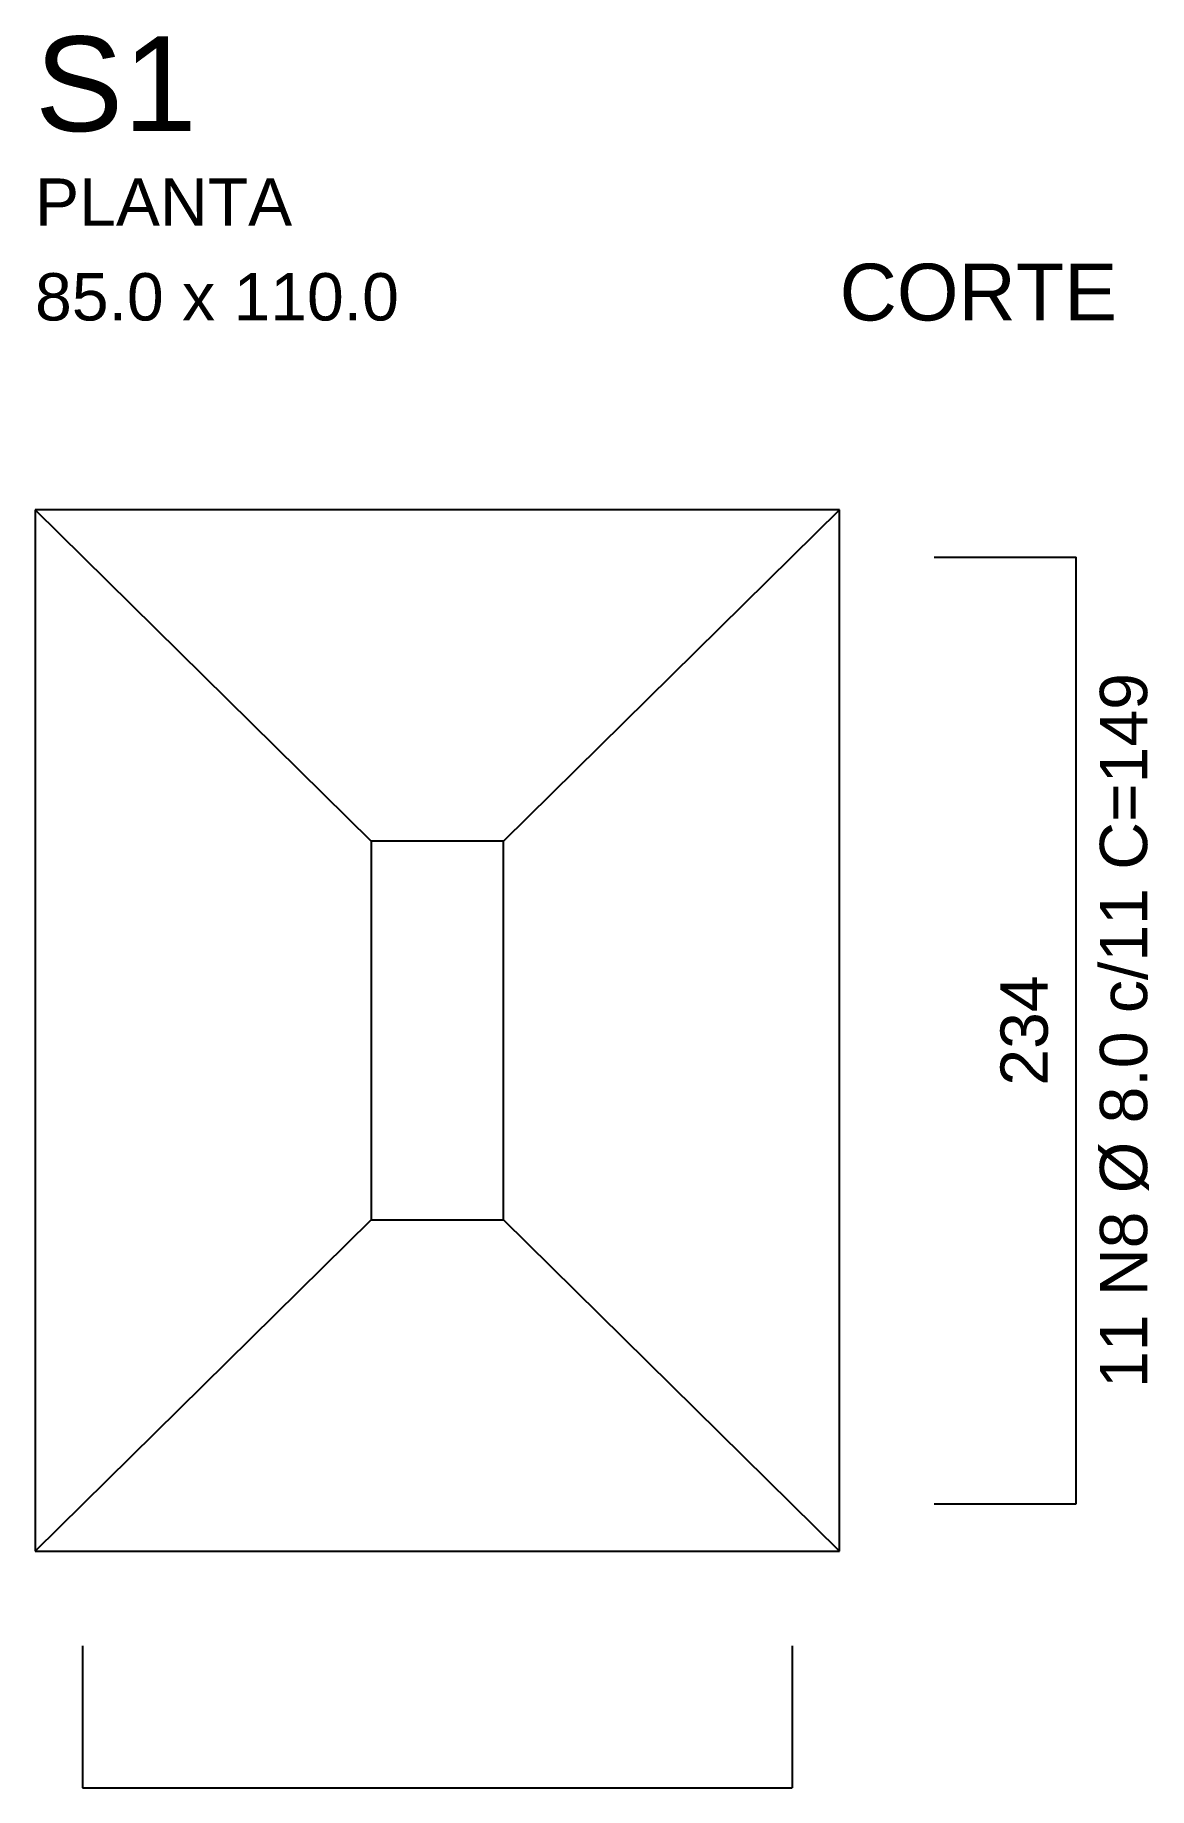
# Model space of a CAD drawing. Header units: metres. Extents: x 1 to 2.18, y 0.75 to 2.6.
import ezdxf
from ezdxf.enums import TextEntityAlignment as Align

# ---------------------------------------------------------------- set-up
doc = ezdxf.new("R2010")
doc.units = ezdxf.units.M
doc.layers.add('STRUCT_FOOTING_0', color=3, linetype='Continuous')
doc.layers.add('STRUCT_FOOTING_3', color=5, linetype='Continuous')
doc.styles.add('SubTitleFooting', font='Arial.ttf')
doc.styles.add('TitleFooting', font='Arial.ttf')

msp = doc.modelspace()

# ---------------------------------------------------------------- linework, layer by layer
at = {"layer": 'STRUCT_FOOTING_0'}
for p, q in [((1.85, 2.1), (1, 2.1)), ((1, 2.1), (1, 1)), ((1, 2.1), (1.355, 1.75)), ((1.85, 2.1), (1.495, 1.75)), ((1.85, 1), (1.85, 2.1)), ((1.495, 1.75), (1.355, 1.75)), ((1.355, 1.75), (1.355, 1.35)), ((1.495, 1.35), (1.495, 1.75)), ((1, 1), (1.355, 1.35)), ((1.355, 1.35), (1.495, 1.35)), ((1.85, 1), (1.495, 1.35)), ((1, 1), (1.85, 1))]:
    msp.add_line(p, q, dxfattribs=at)
at = {"layer": 'STRUCT_FOOTING_3'}
for p, q in [((1.95, 2.05), (2.1, 2.05)), ((2.1, 1.05), (2.1, 2.05)), ((1.95, 1.05), (2.1, 1.05)), ((1.05, 0.9), (1.05, 0.75)), ((1.8, 0.9), (1.8, 0.75)), ((1.05, 0.75), (1.8, 0.75))]:
    msp.add_line(p, q, dxfattribs=at)

# ---------------------------------------------------------------- texts
at = {"color": 3}
for s, height, style, p in [('S1', 0.1, 'TitleFooting', (1, 2.5)), ('PLANTA', 0.05, 'SubTitleFooting', (1, 2.4)), ('CORTE', 0.06, 'SubTitleFooting', (1.85, 2.3)), ('85.0 x 110.0', 0.05, 'SubTitleFooting', (1, 2.3))]:
    msp.add_text(s, height=height, dxfattribs=dict(at, style=style)).set_placement(p)
at = {"color": 3, "style": 'SubTitleFooting'}
msp.add_text('11 N8 %%C 8.0 c/11 C=149', height=0.05, rotation=90, dxfattribs=at).set_placement((2.125, 1.55), align=Align.TOP_CENTER)
msp.add_text('234', height=0.05, rotation=90, dxfattribs=at).set_placement((2.085, 1.55), align=Align.BOTTOM_CENTER)

doc.saveas('drawing.dxf')
